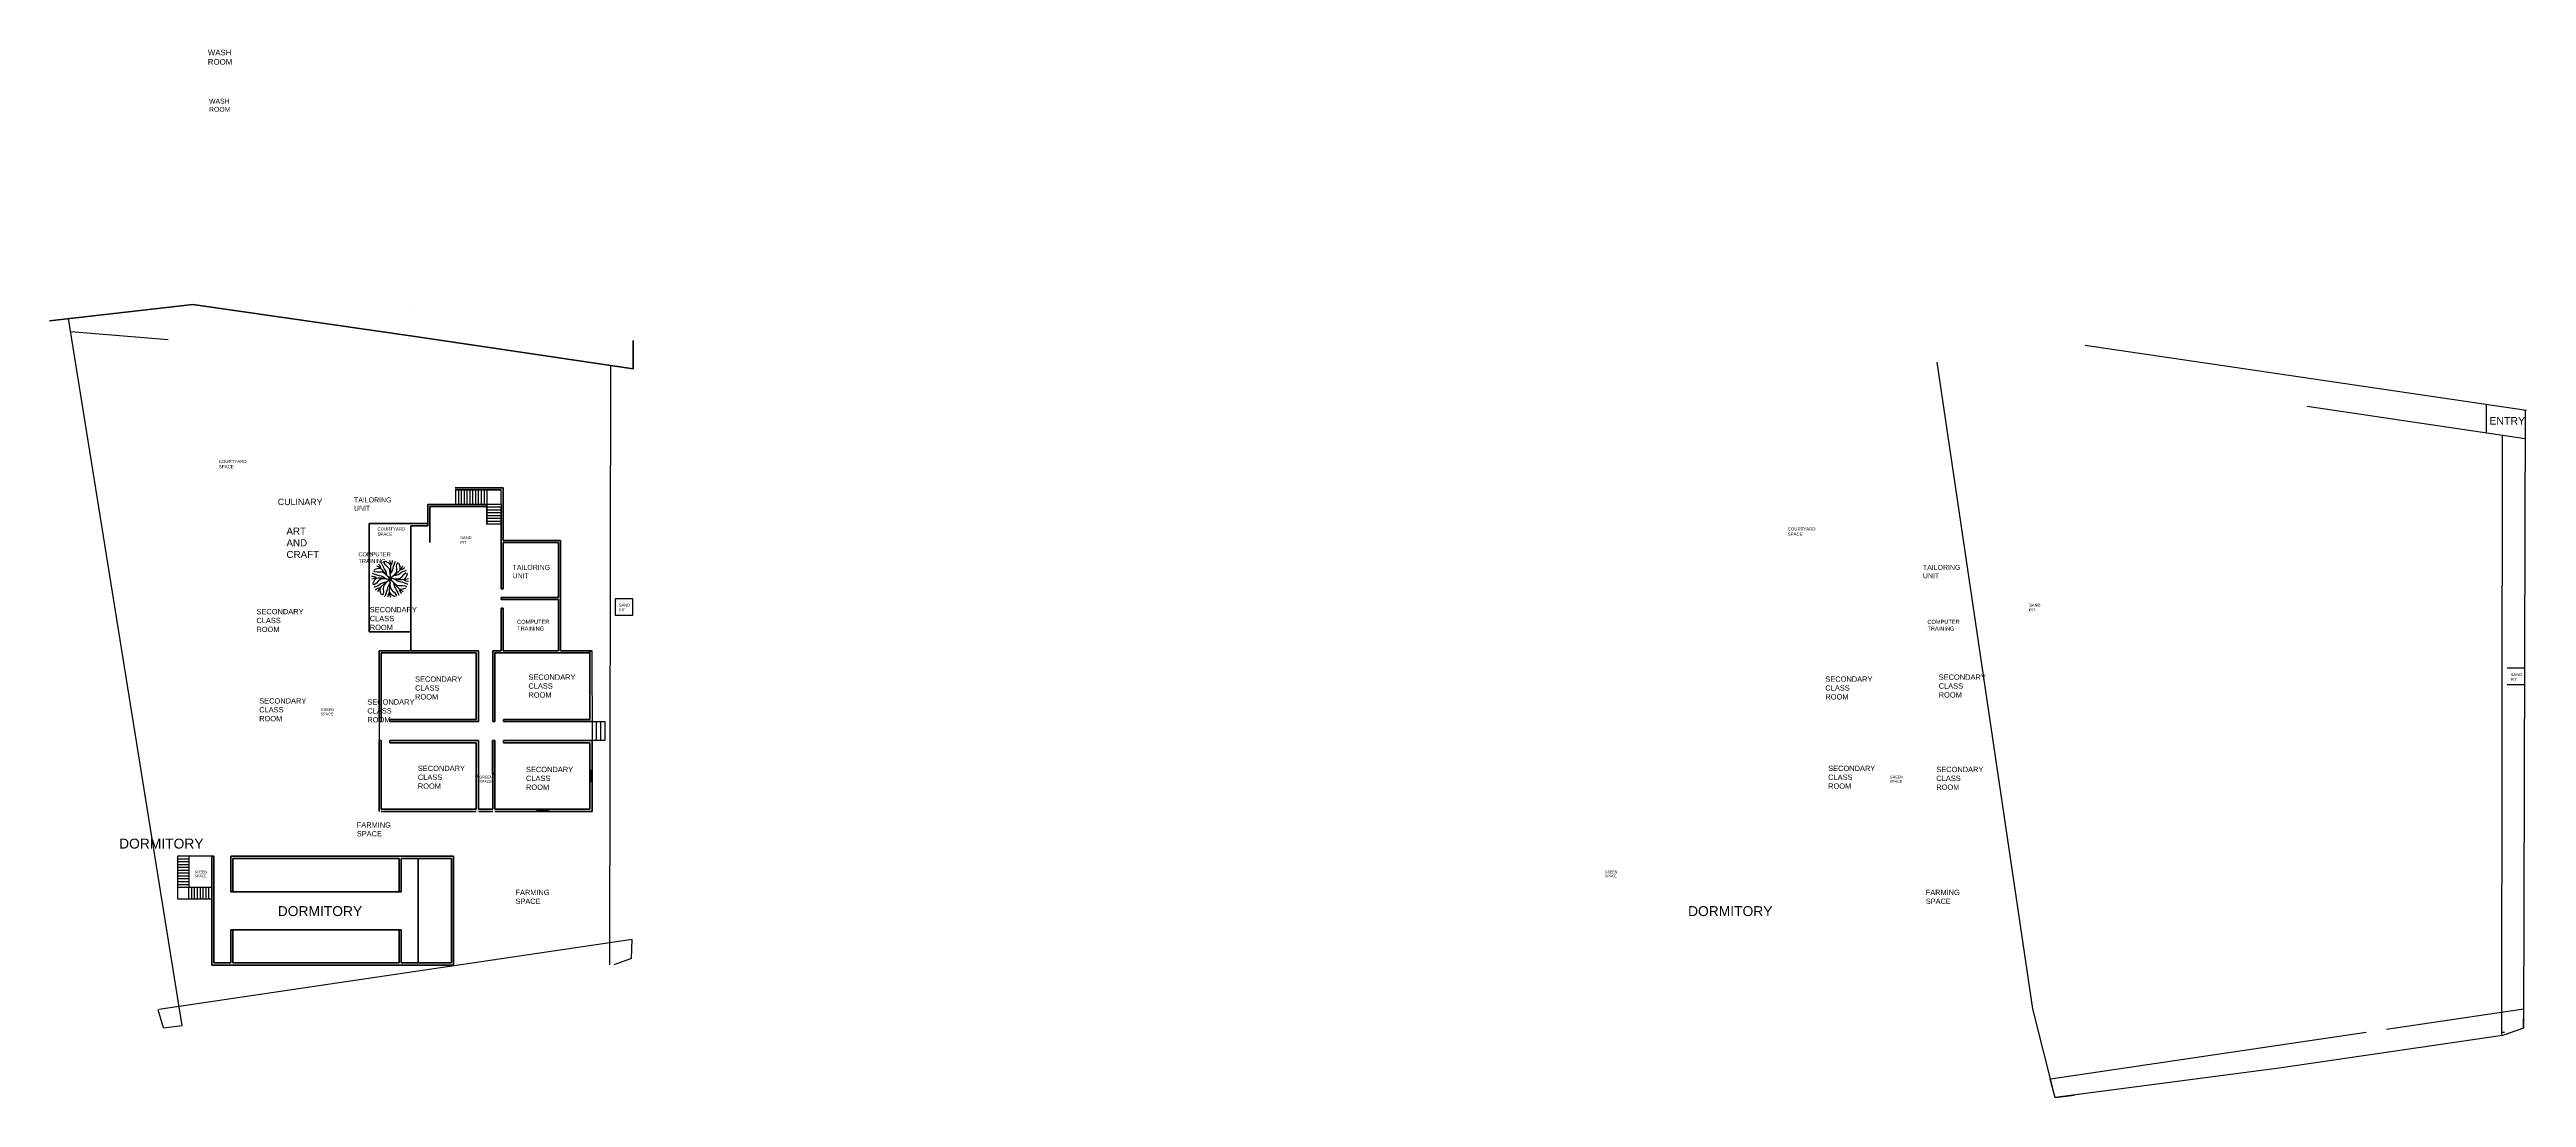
# Model space of a CAD drawing. Header units: metres. Extents: x -353 to 1688, y -477 to 135.
# Drawn here: x 469.1 to 729.9, y 20.4 to 130.7 of the extents above; entities that cross this region are included whole.
import ezdxf

# ---------------------------------------------------------------- set-up
doc = ezdxf.new("R2010")
doc.units = ezdxf.units.M
doc.header["$MEASUREMENT"] = 0
doc.layers.add('STAIR', color=231, linetype='Continuous', plot=False)
doc.layers.add('TEXT', color=141, linetype='Continuous', plot=False)
doc.layers.add('WALL', color=2, linetype='Continuous', lineweight=40)
doc.layers.add('WINDOW', color=10, linetype='Continuous')
doc.styles.get("Standard").update_dxf_attribs({"font": 'arial.ttf'})

# ---------------------------------------------------------------- blocks, each defined once
blk = doc.blocks.new('BRANCHZ', base_point=(0.5, 0.5))
for p, q in [((0.533, 0.508), (0.5, 0.5)), ((0.584, 0.496), (0.533, 0.508)), ((0.613, 0.5), (0.584, 0.496)), ((0.613, 0.5), (0.717, 0.483)), ((0.629, 0.496), (0.684, 0.458)), ((0.642, 0.496), (0.721, 0.504)), ((0.684, 0.458), (0.738, 0.429)), ((0.717, 0.483), (0.821, 0.479)), ((0.721, 0.504), (0.776, 0.517)), ((0.738, 0.429), (0.796, 0.416)), ((0.776, 0.517), (0.83, 0.567)), ((0.796, 0.416), (0.851, 0.404)), ((0.821, 0.479), (0.926, 0.488)), ((0.83, 0.567), (0.876, 0.621)), ((0.851, 0.404), (0.913, 0.383)), ((0.876, 0.621), (0.934, 0.663)), ((0.876, 0.483), (0.93, 0.533)), ((0.876, 0.479), (0.93, 0.446)), ((0.913, 0.383), (0.967, 0.362)), ((0.926, 0.488), (1.001, 0.508)), ((0.93, 0.533), (0.959, 0.588)), ((0.93, 0.446), (0.984, 0.437)), ((0.934, 0.663), (0.976, 0.659)), ((0.959, 0.588), (0.984, 0.629)), ((0.967, 0.362), (0.984, 0.35)), ((0.984, 0.437), (1.005, 0.433))]:
    blk.add_line(p, q)
blk = doc.blocks.new('TREE-16')
at = {"xscale": 120, "yscale": 120, "zscale": 120}
for rotation in [180, 134.9999999999999, 224.9999999999999, 90, 270, 44.99999999999985, 314.9999999999998]:
    blk.add_blockref('BRANCHZ', (0, 0), dxfattribs=dict(at, rotation=rotation))
blk.add_blockref('BRANCHZ', (0, 0), dxfattribs=at)

msp = doc.modelspace()

# ---------------------------------------------------------------- linework, layer by layer
for p, q in [((483.10419, 27.92666), (471.13256, 102.37474)), ((481.61509, 100.13927), (471.35614, 100.98432)), ((528.13597, 34.31239), (528.21816, 97.43193)), ((511.87659, 84.3321), (511.87659, 82.81832)), ((512.77659, 84.3321), (512.77659, 82.81832)), ((515.17659, 84.3321), (515.17659, 82.81832)), ((509.21659, 82.83832), (509.21659, 82.81832)), ((515.17659, 82.81832), (511.87659, 82.81832)), ((503.82737, 67.40566), (509.21659, 67.40566)), ((504.05737, 67.40566), (509.21659, 67.40566)), ((514.05737, 67.40566), (514.28737, 67.40566)), ((503.82737, 60.17566), (503.82737, 58.17566)), ((504.95737, 60.17566), (514.05737, 60.17566)), ((503.82737, 59.94566), (504.05737, 59.94566)), ((503.82737, 58.17566), (503.82737, 57.94566)), ((504.05737, 57.71566), (504.05743, 57.71566)), ((504.95737, 59.94566), (514.28737, 59.94566)), ((516.01737, 57.94455), (516.01737, 50.71566)), ((527.59737, 59.94566), (527.59737, 57.94566)), ((504.05737, 50.48566), (508.05737, 50.48566)), ((530.4651, 36.98629), (480.62923, 29.62119)), ((530.41112, 34.98702), (530.4651, 36.98629)), ((516.01737, 34.8511), (516.01737, 34.81711)), ((530.41112, 34.98702), (528.52833, 34.31239)), ((481.1193, 27.68123), (480.57149, 29.60475)), ((481.1193, 27.68123), (483.10419, 27.92666))]:
    msp.add_line(p, q)
at = {"layer": 'Defpoints'}
for p, q in [((683.47115, 99.59149), (729.94091, 92.74122)), ((677.96335, 29.70228), (667.88391, 97.79574)), ((706.84579, 93.16636), (729.78946, 89.7623)), ((725.72712, 90.36501), (725.72712, 93.36239)), ((729.79792, 92.7623), (729.61447, 27.66871)), ((729.79792, 92.7623), (729.79792, 89.7623)), ((727.33933, 26.99408), (727.42151, 90.11362)), ((516.92775, 80.71832), (516.90659, 80.71832)), ((528.71402, 72.92075), (530.51402, 72.92075)), ((528.71402, 71.12075), (528.71402, 72.92075)), ((530.51402, 71.12075), (528.71402, 71.12075)), ((530.51402, 72.92075), (530.51402, 71.12075)), ((727.91737, 65.60244), (729.71737, 65.60244)), ((729.71737, 65.60244), (729.71737, 63.80244)), ((729.71737, 63.80244), (727.91737, 63.80244)), ((504.05737, 60.17566), (504.05737, 59.94566)), ((504.95737, 59.94566), (504.95737, 60.17566)), ((504.05743, 57.94496), (503.82737, 57.94496)), ((516.01729, 57.94438), (515.78737, 57.94455)), ((486.2068, 45.76696), (483.8068, 45.76696)), ((680.32265, 20.36292), (677.96335, 29.70228)), ((729.66845, 29.66798), (715.22072, 27.53279)), ((729.61447, 27.66871), (729.66845, 29.66798)), ((713.07015, 27.21496), (679.83258, 22.30288)), ((727.40372, 26.90266), (703.91166, 23.44762)), ((727.63216, 27.21182), (727.33961, 27.21182)), ((729.61447, 27.66871), (727.40372, 26.90266)), ((729.61447, 27.66871), (727.73168, 26.99408)), ((680.32265, 20.36292), (679.77484, 22.28644)), ((703.91166, 23.44762), (680.32265, 20.36292)), ((680.32265, 20.36292), (682.30754, 20.60835)), ((682.30754, 20.60835), (682.30531, 20.62219))]:
    msp.add_line(p, q, dxfattribs=at)
at = {"layer": 'STAIR'}
for p, q in [((511.87659, 84.3321), (511.87659, 82.81832)), ((512.17659, 84.3321), (512.17659, 82.81832)), ((512.47659, 84.3321), (512.47659, 82.81832)), ((512.77659, 84.3321), (512.77659, 82.81832)), ((513.07659, 84.3321), (513.07659, 82.81832)), ((513.37659, 84.3321), (513.37659, 82.81832)), ((513.67659, 84.3321), (513.67659, 82.81832)), ((513.97659, 84.3321), (513.97659, 82.81832)), ((514.27659, 84.3321), (514.27659, 82.81832)), ((514.57659, 84.3321), (514.57659, 82.81832)), ((514.87659, 84.3321), (514.87659, 82.81832)), ((515.17659, 84.3321), (515.17659, 82.81832)), ((516.67253, 82.82247), (516.67253, 84.3319)), ((516.67659, 82.81832), (515.17659, 82.81832)), ((516.67659, 82.51832), (515.17659, 82.51832)), ((516.67659, 82.21832), (515.17659, 82.21832)), ((516.67659, 81.91832), (515.17659, 81.91832)), ((516.67659, 81.61832), (515.17659, 81.61832)), ((516.67659, 81.31832), (515.17659, 81.31832)), ((516.67659, 81.01832), (515.17659, 81.01832)), ((516.67659, 82.81832), (516.67659, 82.21832)), ((516.67659, 80.71832), (515.17659, 80.71832)), ((526.24634, 67.40566), (526.24765, 57.94566)), ((526.24737, 59.94566), (527.59737, 59.94566)), ((527.59737, 57.94566), (526.24737, 57.94566)), ((526.69737, 59.94566), (526.69737, 57.94566)), ((527.14737, 59.94566), (527.14737, 57.94566)), ((527.59737, 59.94566), (527.59737, 57.94566)), ((483.8068, 45.76696), (482.6068, 45.76696)), ((482.6068, 45.76696), (482.6068, 42.46696)), ((483.8068, 45.46696), (482.6068, 45.46696)), ((483.8068, 45.16696), (482.6068, 45.16696)), ((483.8068, 44.86696), (482.6068, 44.86696)), ((483.8068, 44.56696), (482.6068, 44.56696)), ((483.8068, 45.76696), (483.8068, 42.46696)), ((483.8068, 44.26696), (482.6068, 44.26696)), ((483.8068, 43.96696), (482.6068, 43.96696)), ((483.8068, 43.66696), (482.6068, 43.66696)), ((483.8068, 43.36696), (482.6068, 43.36696)), ((483.8068, 43.06696), (482.6068, 43.06696)), ((483.8068, 42.76696), (482.6068, 42.76696)), ((486.2068, 42.46696), (482.6068, 42.46696)), ((482.6068, 42.46696), (482.6068, 41.26696)), ((483.8068, 41.26696), (483.8068, 42.46696)), ((484.1068, 41.26696), (484.1068, 42.46696)), ((484.4068, 41.26696), (484.4068, 42.46696)), ((484.7068, 41.26696), (484.7068, 42.46696)), ((485.0068, 41.26696), (485.0068, 42.46696)), ((485.3068, 41.26696), (485.3068, 42.46696)), ((485.3068, 41.26696), (485.3068, 42.46696)), ((485.6068, 41.26696), (485.6068, 42.46696)), ((485.9068, 41.26696), (485.9068, 42.46696)), ((482.6068, 41.26696), (486.2068, 41.26696))]:
    msp.add_line(p, q, dxfattribs=at)
at = {"layer": 'WALL'}
for p, q in [((469.12638, 102.14736), (484.21523, 103.85754)), ((484.21523, 103.85754), (507.64244, 100.48467)), ((507.50268, 103.48467), (507.50268, 103.48467)), ((507.50268, 100.50479), (507.50268, 100.48467)), ((507.64244, 100.48467), (530.58611, 97.08061)), ((530.59457, 100.08061), (530.59457, 97.08061)), ((516.90737, 84.5621), (511.85471, 84.5621)), ((516.6732, 84.3321), (511.85471, 84.3321)), ((516.90737, 80.71645), (516.90737, 84.5621)), ((508.94912, 82.83832), (508.94912, 80.55986)), ((515.17659, 82.81832), (508.94912, 82.81832)), ((515.17659, 82.58832), (509.17912, 82.58832)), ((509.17912, 82.58832), (509.17912, 78.78986)), ((515.17659, 82.81832), (515.17659, 80.71832)), ((515.17754, 81.18855), (515.17754, 80.71832)), ((516.67659, 82.51832), (516.67659, 80.71832)), ((502.77912, 80.78986), (508.94912, 80.78986)), ((502.77912, 69.38986), (502.77912, 80.78986)), ((507.17912, 80.55986), (508.94912, 80.55986)), ((507.17912, 80.55986), (507.17912, 67.40566)), ((516.67659, 80.71832), (516.67659, 73.91986)), ((516.90659, 80.71832), (516.90659, 79.01986)), ((516.90659, 79.01986), (522.94617, 79.01986)), ((516.90659, 78.78986), (516.90659, 73.91986)), ((516.90659, 78.78986), (522.71612, 78.78986)), ((522.71612, 78.78986), (522.71498, 73.01986)), ((522.94617, 79.01986), (522.94387, 67.40632)), ((516.67659, 73.91986), (516.90659, 73.91986)), ((522.71516, 73.91986), (522.71612, 73.91986)), ((528.18738, 73.78986), (528.19389, 73.78986)), ((516.67659, 73.01986), (516.67659, 72.78986)), ((516.67659, 73.01986), (522.71612, 73.01986)), ((516.67659, 72.78986), (522.71612, 72.78986)), ((516.67659, 71.88986), (516.67659, 69.40566)), ((516.67659, 71.88986), (516.90659, 71.88986)), ((516.90659, 71.88986), (516.90659, 69.40566)), ((522.71494, 72.78986), (522.71387, 67.40637)), ((522.71476, 71.88986), (522.71612, 71.88986)), ((507.17912, 69.38986), (502.77912, 69.38986)), ((503.82737, 69.40566), (507.17912, 69.40566)), ((506.80737, 69.38986), (506.80737, 69.40566)), ((516.67659, 69.40566), (516.67659, 67.40566)), ((516.90659, 69.40566), (516.90659, 67.40566)), ((503.82737, 67.40566), (503.82737, 59.94566)), ((503.82737, 67.40566), (514.28737, 67.40566)), ((504.05737, 67.17566), (514.05737, 67.17566)), ((504.05737, 67.17566), (504.05737, 60.17566)), ((514.05737, 60.17566), (514.05737, 67.17566)), ((514.28737, 63.67566), (514.28737, 67.40566)), ((514.28737, 67.17566), (514.28737, 60.17566)), ((515.78737, 67.40566), (516.01737, 67.40566)), ((515.78737, 67.40566), (515.78737, 59.94566)), ((515.78737, 67.40566), (516.67659, 67.40566)), ((516.01737, 67.40566), (516.67659, 67.40566)), ((516.01737, 67.17566), (516.01737, 59.94566)), ((516.01737, 67.17566), (526.01737, 67.17566)), ((522.71387, 67.40637), (516.90659, 67.40751)), ((526.26398, 67.40566), (522.94387, 67.40632)), ((526.01737, 67.40566), (526.26398, 67.40566)), ((526.01737, 67.40566), (526.01737, 60.17566)), ((514.05737, 60.17566), (504.95737, 60.17566)), ((514.28737, 60.17566), (514.28737, 59.94566)), ((516.01729, 60.17558), (516.01729, 59.94558)), ((516.91729, 60.17558), (526.01737, 60.17566)), ((516.91729, 59.94558), (516.91729, 60.17558)), ((504.05737, 59.94566), (503.82737, 59.94566)), ((503.82737, 57.94566), (503.82737, 50.48566)), ((504.05737, 57.71566), (504.05737, 50.71566)), ((504.05743, 57.94496), (504.05743, 57.71496)), ((514.28737, 59.94566), (504.95737, 59.94566)), ((504.95743, 57.94566), (514.05737, 57.94566)), ((504.95743, 57.71496), (504.95743, 57.94496)), ((504.95743, 57.71566), (514.05737, 57.71566)), ((514.28737, 57.94566), (514.05737, 57.94566)), ((514.05737, 50.71566), (514.05737, 57.71566)), ((514.05737, 57.71566), (514.05737, 54.2284)), ((514.28737, 50.71566), (514.28737, 57.94566)), ((515.78421, 57.94359), (516.01421, 57.94359)), ((515.78421, 57.94359), (515.78421, 54.44359)), ((516.01737, 59.94566), (515.78737, 59.94566)), ((515.78737, 57.94455), (515.78737, 50.71566)), ((516.01421, 57.94359), (516.01421, 54.44359)), ((516.01729, 57.94438), (516.01729, 57.71438)), ((516.01729, 57.71438), (516.01737, 57.71438)), ((516.01737, 57.71566), (516.01737, 50.71566)), ((526.24737, 59.94566), (516.91729, 59.94566)), ((516.91729, 57.94438), (526.24737, 57.94566)), ((516.91729, 57.71438), (516.91729, 57.94438)), ((516.91729, 57.71566), (526.01737, 57.71566)), ((526.01737, 50.71566), (526.01737, 57.71566)), ((526.24737, 50.48566), (526.24737, 57.94566)), ((516.01421, 54.44359), (515.78421, 54.44359)), ((504.05737, 50.71566), (514.05737, 50.71566)), ((504.05737, 50.48566), (514.05737, 50.48566)), ((514.28737, 50.71566), (515.78737, 50.71566)), ((514.28737, 50.48566), (515.78737, 50.48566)), ((516.01737, 50.71566), (526.01737, 50.71566)), ((516.01737, 50.48566), (526.24737, 50.48566)), ((528.15283, 47.25566), (528.15313, 47.25566)), ((486.2068, 45.76696), (486.4368, 45.76696)), ((486.2068, 45.76696), (486.2068, 34.30696)), ((486.4368, 45.76696), (486.4368, 34.53696)), ((486.4368, 34.53696), (486.4368, 45.53696)), ((488.2068, 45.76696), (511.6668, 45.76696)), ((488.2068, 42.01245), (488.2068, 45.76696)), ((488.4368, 45.53696), (488.4368, 43.16673)), ((488.4368, 42.01245), (488.4368, 45.53696)), ((488.4368, 45.53696), (505.9368, 45.53696)), ((498.9368, 45.53696), (498.9368, 45.53696)), ((498.9368, 45.53696), (498.9368, 45.53696)), ((498.9368, 45.53696), (498.9368, 45.53696)), ((498.9368, 45.53696), (498.9368, 45.53696)), ((505.9368, 45.76696), (507.9368, 45.76696)), ((505.9368, 45.53696), (505.9368, 42.01245)), ((506.1668, 45.53696), (511.4368, 45.53696)), ((506.1668, 45.53696), (506.1668, 42.01245)), ((507.9368, 34.53696), (507.9368, 45.53696)), ((507.9368, 44.42718), (507.9368, 42.85161)), ((511.4368, 45.53696), (511.4368, 34.53696)), ((511.6668, 45.76696), (511.6668, 34.30696)), ((506.1668, 42.01245), (488.2068, 42.01245)), ((488.4368, 42.01245), (488.4368, 42.01245)), ((488.2068, 34.53696), (488.2068, 38.01245)), ((488.2068, 38.01245), (506.1668, 38.01245)), ((488.4368, 34.53696), (488.4368, 38.01245)), ((505.9368, 38.01245), (505.9368, 34.53696)), ((506.1668, 38.01245), (506.1668, 34.53696)), ((511.6668, 34.30696), (486.2068, 34.30696)), ((488.2068, 34.53696), (486.4368, 34.53696)), ((505.9368, 34.53696), (488.4368, 34.53696)), ((511.4368, 34.53696), (506.1668, 34.53696))]:
    msp.add_line(p, q, dxfattribs=at)
at = {"layer": 'WINDOW'}
for p, q in [((515.17659, 81.18855), (515.17754, 81.18855)), ((515.17659, 81.13855), (515.17754, 81.13855)), ((515.17754, 80.58855), (515.17659, 80.58855)), ((526.01737, 53.61566), (526.01737, 54.81566)), ((526.01737, 54.81566), (526.24737, 54.81566)), ((526.24737, 54.81566), (526.24737, 53.61566)), ((514.05737, 54.21566), (514.28737, 54.21566)), ((526.01737, 54.76566), (526.24737, 54.76566)), ((526.24737, 54.21566), (526.01737, 54.21566)), ((526.24737, 53.66566), (526.01737, 53.66566)), ((526.24737, 53.61566), (526.01737, 53.61566)), ((526.13237, 53.66566), (526.13237, 54.76566)), ((526.24737, 53.61566), (526.24737, 54.21566)), ((520.46471, 50.48456), (520.46471, 50.71456)), ((520.46471, 50.71456), (521.66471, 50.71456)), ((521.66471, 50.48456), (520.46471, 50.48456)), ((520.51471, 50.48456), (520.51471, 50.71456)), ((521.61471, 50.59956), (520.51471, 50.59956)), ((521.66471, 50.71456), (521.06471, 50.71456)), ((521.06471, 50.71456), (521.06471, 50.48456)), ((521.61471, 50.71456), (521.61471, 50.48456)), ((521.66471, 50.71456), (521.66471, 50.48456))]:
    msp.add_line(p, q, dxfattribs=at)

# ---------------------------------------------------------------- block references
at = {"color": 0, "xscale": 0.0320120484411144, "yscale": 0.0320120484411144, "zscale": 0.0320120484411144}
msp.add_blockref('TREE-16', (504.9847, 74.97466), dxfattribs=at)

# ---------------------------------------------------------------- texts
at = {"layer": 'Defpoints', "attachment_point": 1}
for s, width, gutter_width, insert, char_height in [('ENTRY', 0.1137345, 3.97206, (726.03296, 92.01055), 0.794412), ('SAND PIT', 0.0374593, 1.5309, (728.27701, 65.03572), 0.30618)]:
    msp.add_mtext_dynamic_manual_height_columns(s, width=width, gutter_width=gutter_width, heights=[0], dxfattribs=dict(at, insert=insert, char_height=char_height))
at = {"layer": 'TEXT', "attachment_point": 1}
for s, width, gutter_width, insert, char_height in [('WASH ROOM', 0.5557971, 2.96711, (485.79435, 130.70011), 0.593422), ('WASH ROOM', 0.4838413, 2.58297, (485.9215, 125.53064), 0.516595), ('COURTYARD SPACE', 0.2376075, 1.64801, (486.95301, 87.49682), 0.3296019), ('TAILORING UNIT', 0.2742055, 2.62079, (501.18413, 83.54684), 0.5241584), ('CULINARY', 0.2539478, 3.34098, (493.15846, 83.40708), 0.668196), ('ART AND CRAFT', 0.3544712, 3.69158, (494.07254, 80.36955), 0.7383169), ('COURTYARD SPACE', 0.2376075, 1.64801, (503.65869, 80.39002), 0.3296019), ('SAND PIT', 0.0374593, 1.5309, (512.36799, 79.46083), 0.30618), ('COURTYARD SPACE', 0.2376075, 1.64801, (652.15869, 80.39002), 0.3296019), ('COMPUTER TRAINING', 0.0507446, 2.12709, (501.65581, 77.76904), 0.4254175), ('TAILORING UNIT', 0.2742055, 2.62079, (517.88981, 76.44004), 0.5241584), ('TAILORING UNIT', 0.2742055, 2.62079, (666.38981, 76.44004), 0.5241584), ('SECONDARY CLASS ROOM', 0.2488736, 2.80325, (490.91141, 71.80379), 0.5606504), ('SECONDARY CLASS ROOM', 0.2488736, 2.80325, (502.8446, 72.00788), 0.5606504), ('COMPUTER TRAINING', 0.0507446, 2.12709, (518.36149, 70.66224), 0.4254175), ('SAND PIT', 0.0374593, 1.5309, (529.07366, 72.35403), 0.30618), ('COMPUTER TRAINING', 0.0507446, 2.12709, (666.86149, 70.66224), 0.4254175), ('SAND PIT', 0.0374593, 1.5309, (677.57366, 72.35403), 0.30618), ('SECONDARY CLASS ROOM', 0.2488736, 2.80325, (507.61708, 64.69699), 0.5606504), ('SECONDARY CLASS ROOM', 0.2488736, 2.80325, (519.55027, 64.90109), 0.5606504), ('SECONDARY CLASS ROOM', 0.2488736, 2.80325, (656.11708, 64.69699), 0.5606504), ('SECONDARY CLASS ROOM', 0.2488736, 2.80325, (668.05027, 64.90109), 0.5606504), ('SECONDARY CLASS ROOM', 0.2488736, 2.80325, (491.20303, 62.40645), 0.5606504), ('GREEN SPACE', 0.1200778, 1.37896, (497.68888, 61.34209), 0.275792), ('SECONDARY CLASS ROOM', 0.2488736, 2.80325, (502.59158, 62.28891), 0.5606504), ('SECONDARY CLASS ROOM', 0.2488736, 2.80325, (507.9087, 55.29966), 0.5606504), ('SECONDARY CLASS ROOM', 0.2488736, 2.80325, (519.29725, 55.18211), 0.5606504), ('SECONDARY CLASS ROOM', 0.2488736, 2.80325, (656.4087, 55.29966), 0.5606504), ('SECONDARY CLASS ROOM', 0.2488736, 2.80325, (667.79725, 55.18211), 0.5606504), ('GREEN SPACE', 0.1200778, 1.37896, (514.39456, 54.2353), 0.275792), ('GREEN SPACE', 0.1200778, 1.37896, (662.89456, 54.2353), 0.275792), ('DORMITORY', 0.506128, 5.20671, (476.45261, 47.61344), 1.041343), ('FARMING SPACE', 0.0644033, 2.7769, (501.48743, 49.33714), 0.5553807), ('GREEN SPACE', 0.386157, 1.2902, (484.41761, 44.23881), 0.258039), ('FARMING SPACE', 0.0644033, 2.7769, (518.19311, 42.23035), 0.5553807), ('GREEN SPACE', 0.386157, 1.2902, (632.91761, 44.23881), 0.258039), ('FARMING SPACE', 0.0644033, 2.7769, (666.69311, 42.23035), 0.5553807), ('DORMITORY', 0.506128, 5.20671, (493.15829, 40.50664), 1.041343), ('DORMITORY', 0.506128, 5.20671, (641.65829, 40.50664), 1.041343)]:
    msp.add_mtext_dynamic_manual_height_columns(s, width=width, gutter_width=gutter_width, heights=[0], dxfattribs=dict(at, insert=insert, char_height=char_height))

doc.saveas('drawing.dxf')
